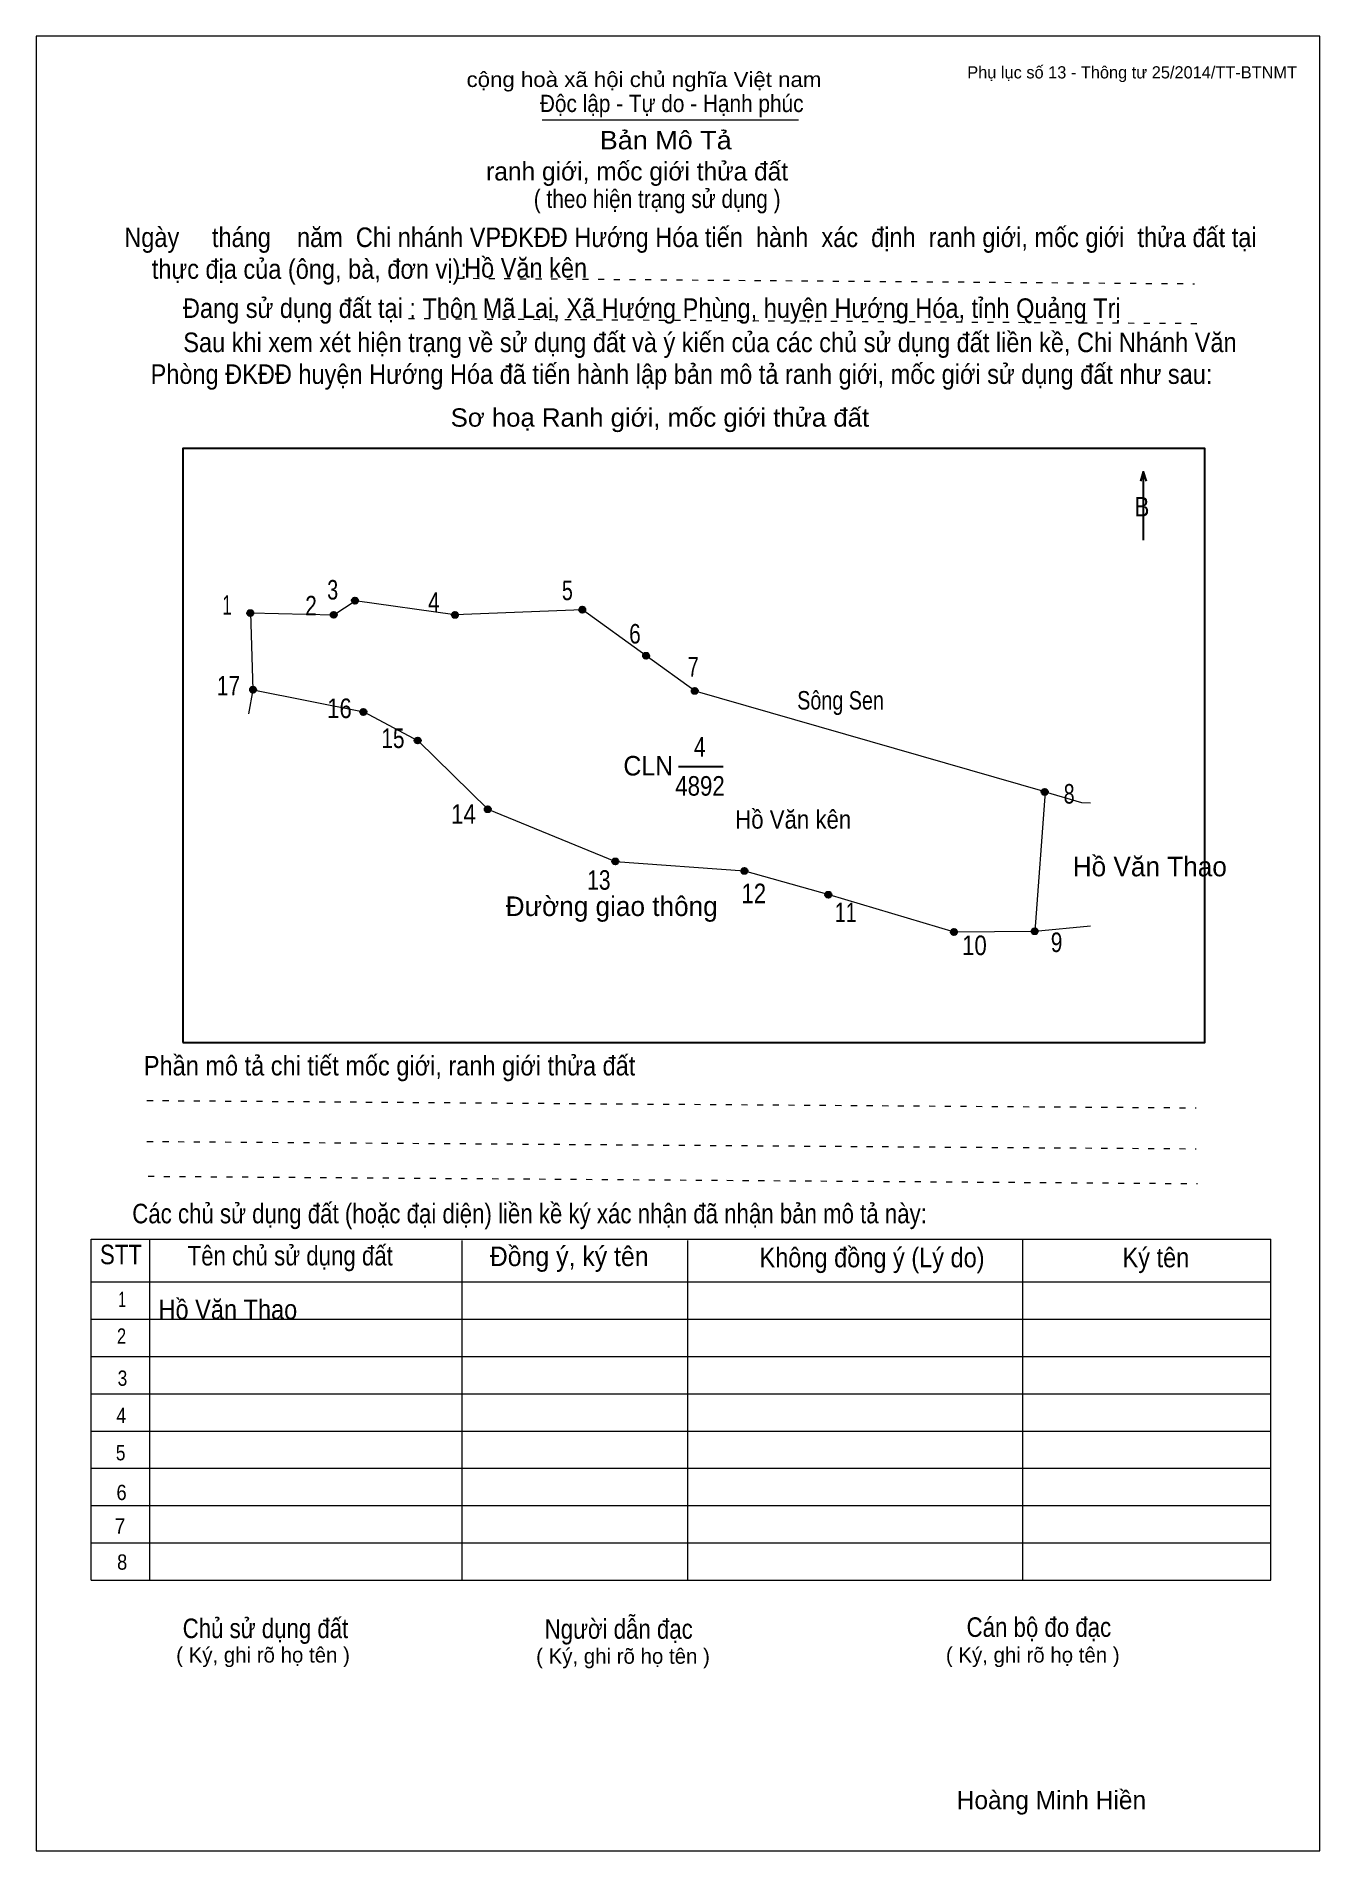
# Model space of a CAD drawing. Header units: centimetres. Extents: x 0 to 21, y 0 to 29.7.
import ezdxf
from ezdxf.enums import TextEntityAlignment as Align

# ---------------------------------------------------------------- set-up
doc = ezdxf.new("R2010")
doc.units = ezdxf.units.CM
doc.header["$LTSCALE"] = 0.13
doc.linetypes.add('DOTTED', pattern=[1.5, 0.3, -1.2])
for name, color, linetype, lineweight in [('1', 7, 'Continuous', 13), ('32', 7, 'Continuous', 25), ('33', 7, 'Continuous', 25), ('6', 7, 'Continuous', 13), ('62', 7, 'Continuous', 13)]:
    doc.layers.add(name, color=color, linetype=linetype, lineweight=lineweight)
for name, color, linetype in [('2', 7, 'Continuous'), ('34', 7, 'Continuous'), ('63', 7, 'Continuous')]:
    doc.layers.add(name, color=color, linetype=linetype)

msp = doc.modelspace()

# ---------------------------------------------------------------- hatches: boundary and pattern name
at = {"layer": '32'}
for points in [[(5.263, 20.4622, 1), (5.163, 20.4622, 1)], [(3.5504, 20.2576, 1), (3.4504, 20.2576, 1)], [(4.9174, 20.2299, 1), (4.8174, 20.2299, 1)], [(6.8992, 20.2282, 1), (6.7992, 20.2282, 1)], [(8.9832, 20.3138, 1), (8.8832, 20.3138, 1)], [(10.0282, 19.5598, 1), (9.9282, 19.5598, 1)], [(3.5982, 19.003, 1), (3.4982, 19.003, 1)], [(10.8249, 18.9853, 1), (10.7249, 18.9853, 1)], [(5.4005, 18.6398, 1), (5.3005, 18.6398, 1)], [(6.2903, 18.1727, 1), (6.1903, 18.1727, 1)], [(16.5504, 17.3307, 1), (16.4504, 17.3307, 1)], [(7.4367, 17.0472, 1), (7.3367, 17.0472, 1)], [(9.525, 16.1926, 1), (9.425, 16.1926, 1)], [(11.6376, 16.0383, 1), (11.5376, 16.0383, 1)], [(13.0105, 15.6475, 1), (12.9105, 15.6475, 1)], [(15.0652, 15.0378, 1), (14.9652, 15.0378, 1)], [(16.3877, 15.0504, 1), (16.2877, 15.0504, 1)]]:
    msp.add_hatch(color=256, dxfattribs=at).paths.add_polyline_path(points)

# ---------------------------------------------------------------- linework, layer by layer
at = {"layer": '1'}
msp.add_lwpolyline([(21, 0), (21, 29.7), (0, 29.7), (0, 0)], close=True, dxfattribs=at)
at = {"layer": '32'}
for centre in [(5.213, 20.4622), (3.5004, 20.2576), (4.8674, 20.2299), (6.8492, 20.2282), (8.9332, 20.3138), (9.9782, 19.5598), (3.5482, 19.003), (10.7749, 18.9853), (5.3505, 18.6398), (6.2403, 18.1727), (16.5004, 17.3307), (7.3867, 17.0472), (9.475, 16.1926), (11.5876, 16.0383), (12.9605, 15.6475), (15.0152, 15.0378), (16.3377, 15.0504)]:
    msp.add_circle(centre, 0.05, dxfattribs=at)
at = {"layer": '33'}
msp.add_line((10.51, 17.75), (11.24, 17.75), dxfattribs=at)
at = {"layer": '6'}
for p, q in [((3.48, 18.61), (3.55, 19)), ((16.51, 17.33), (16.34, 15.05)), ((16.34, 15.05), (17.25, 15.14))]:
    msp.add_line(p, q, dxfattribs=at)
for points in [[(3.55, 19), (3.51, 20.26), (4.87, 20.23), (5.22, 20.46)], [(9.98, 19.56), (8.94, 20.31), (6.85, 20.23), (5.22, 20.46)], [(16.51, 17.33), (10.78, 18.98), (9.98, 19.56)], [(3.55, 19), (5.36, 18.64), (6.25, 18.17), (7.39, 17.05), (9.48, 16.19), (11.59, 16.04), (12.97, 15.65), (15.02, 15.04), (16.34, 15.05)], [(16.51, 17.33), (17.1, 17.16), (17.25, 17.15)]]:
    msp.add_lwpolyline(points, dxfattribs=at)
at = {"layer": '62'}
for p, q in [((8.28, 28.33), (12.47, 28.33)), ((0.9, 10.01), (20.2, 10.01)), ((0.9, 4.43), (0.9, 10.01)), ((1.86, 4.43), (1.86, 10.01)), ((6.97, 4.43), (6.97, 9.99)), ((10.66, 4.43), (10.66, 9.99)), ((16.14, 4.43), (16.14, 10.01)), ((20.2, 4.43), (20.2, 10.01)), ((0.9, 9.31), (20.2, 9.31)), ((0.9, 8.7), (20.2, 8.7)), ((0.9, 8.09), (20.2, 8.09)), ((0.9, 7.48), (20.2, 7.48)), ((0.9, 6.87), (20.2, 6.87)), ((0.9, 6.26), (20.2, 6.26)), ((0.9, 5.65), (20.2, 5.65)), ((0.9, 5.04), (20.2, 5.04)), ((0.9, 4.43), (20.2, 4.43))]:
    msp.add_line(p, q, dxfattribs=at)
at = {"layer": '62', "linetype": 'DOTTED'}
for p, q in [((6.89, 25.74), (18.95, 25.65)), ((6.09, 25.08), (19.04, 25)), ((1.81, 12.28), (18.98, 12.16)), ((1.81, 11.61), (18.98, 11.49)), ((1.83, 11.04), (19, 10.92))]:
    msp.add_line(p, q, dxfattribs=at)
at = {"layer": '62', "lineweight": 25}
for p, q in [((18.11, 22.58), (18.11, 21.45)), ((18.11, 22.57), (18.07, 22.42)), ((18.11, 22.57), (18.16, 22.42))]:
    msp.add_line(p, q, dxfattribs=at)
msp.add_lwpolyline([(2.4, 13.23), (19.12, 13.23), (19.12, 22.95), (2.4, 22.95)], close=True, dxfattribs=at)

# ---------------------------------------------------------------- texts
at = {"layer": '2', "width": 0.9}
msp.add_text('Hồ Văn kên', height=0.3019, dxfattribs=at).set_placement((12.385, 16.73), align=Align.CENTER)
at = {"layer": '32'}
for s, width, p in [('3', 0.75, (4.85, 20.48)), ('5', 0.75, (8.69, 20.47)), ('1', 0.65, (3.12, 20.23)), ('2', 0.8, (4.495, 20.22)), ('4', 0.8, (6.505, 20.28)), ('6', 0.8, (9.795, 19.76)), ('7', 0.75, (10.75, 19.22)), ('17', 0.8, (3.145, 18.91)), ('16', 0.85, (4.96, 18.54)), ('15', 0.8, (5.835, 18.05)), ('8', 0.75, (16.9, 17.14)), ('14', 0.85, (6.99, 16.81)), ('13', 0.8, (9.205, 15.73)), ('12', 0.85, (11.74, 15.51)), ('11', 0.75, (13.245, 15.2)), ('10', 0.85, (15.35, 14.66)), ('9', 0.8, (16.695, 14.71))]:
    msp.add_text(s, height=0.32, dxfattribs=dict(at, width=width)).set_placement(p, align=Align.CENTER)
at = {"layer": '33'}
for s, width, p in [('4', 0.8, (10.855, 17.91)), ('4892', 0.85, (10.86, 17.27))]:
    msp.add_text(s, height=0.32, dxfattribs=dict(at, width=width)).set_placement(p, align=Align.CENTER)
at = {"layer": '33', "width": 0.95}
msp.add_text('CLN', height=0.32, dxfattribs=at).set_placement((10.42, 17.6), align=Align.RIGHT)
at = {"layer": '33'}
for s, p in [('Hồ Văn Thao', (18.22, 15.95)), ('Đường giao thông', (9.415, 15.3))]:
    msp.add_text(s, height=0.32, dxfattribs=at).set_placement(p, align=Align.CENTER)
at = {"layer": '34', "width": 0.9}
for s, p in [('Hồ Văn kên', (7, 25.75)), ('Hồ Văn Thao', (2, 8.7))]:
    msp.add_text(s, height=0.32, dxfattribs=at).set_placement(p)
at = {"layer": '6', "width": 0.8}
msp.add_text('Sông Sen', height=0.3019, dxfattribs=at).set_placement((13.16, 18.68), align=Align.CENTER)
at = {"layer": '62'}
for s, height, width, p in [('cộng hoà xã hội chủ nghĩa Việt nam', 0.2474, 1.1, (7.04, 28.87)), ('Độc lập - Tự do - Hạnh phúc', 0.2828, 0.9, (8.24, 28.46)), ('Bản Mô Tả', 0.3, 1.1, (9.22, 27.85)), ('( theo hiện trạng sử dụng )', 0.3, 0.85, (8.14, 26.89)), ('Ngày     tháng    năm  Chi nhánh VPĐKĐĐ Hướng Hóa tiến  hành  xác  định  ranh giới, mốc giới  thửa đất tại ', 0.32, 0.9, (1.44, 26.25)), ('thực địa của (ông, bà, đơn vị): ', 0.32, 0.9, (1.89, 25.73)), ('Đang sử dụng đất tại : Thôn Mã Lai, Xã Hướng Phùng, huyện Hướng Hóa, tỉnh Quảng Trị', 0.32, 0.9, (2.4, 25.09)), ('     Sau khi xem xét hiện trạng về sử dụng đất và ý kiến của các chủ sử dụng đất liền kề, Chi Nhánh Văn ', 0.32, 0.9, (1.87, 24.53)), ('Phòng ĐKĐĐ huyện Hướng Hóa đã tiến hành lập bản mô tả ranh giới, mốc giới sử dụng đất như sau:', 0.32, 0.9, (1.87, 24.01)), ('Sơ hoạ Ranh giới, mốc giới thửa đất', 0.3, 1.05, (6.78, 23.31)), ('B', 0.32, 0.85, (17.97, 21.84)), ('Phần mô tả chi tiết mốc giới, ranh giới thửa đất ', 0.32, 0.9, (1.76, 12.69)), ('Các chủ sử dụng đất (hoặc đại diện) liền kề ký xác nhận đã nhận bản mô tả này:', 0.32, 0.85, (1.57, 10.27))]:
    msp.add_text(s, height=height, dxfattribs=dict(at, width=width)).set_placement(p)
msp.add_text('ranh giới, mốc giới thửa đất', height=0.3, dxfattribs=at).set_placement((7.36, 27.34))
for s, height, width, p in [('STT', 0.32, 0.85, (1.385, 9.6)), ('Tên chủ sử dụng đất', 0.32, 0.85, (4.155, 9.58)), ('Đồng ý, ký tên', 0.32, 0.95, (8.72, 9.57)), ('Không đồng ý (Lý do)', 0.32, 0.9, (13.675, 9.55)), ('Ký tên', 0.32, 0.9, (18.32, 9.55)), ('1', 0.25, 0.7, (1.405, 8.9)), ('2', 0.25, 0.8, (1.395, 8.3)), ('3', 0.25, 0.85, (1.41, 7.61)), ('4', 0.25, 0.85, (1.39, 7)), ('5', 0.25, 0.85, (1.38, 6.39)), ('6', 0.25, 0.9, (1.395, 5.74)), ('7', 0.25, 0.95, (1.37, 5.19)), ('8', 0.25, 0.9, (1.405, 4.6)), ('Người dẫn đạc', 0.32, 0.85, (9.53, 3.47)), ('Chủ sử dụng đất', 0.32, 0.85, (3.75, 3.48)), ('Cán bộ đo đạc', 0.32, 0.85, (16.405, 3.5))]:
    msp.add_text(s, height=height, dxfattribs=dict(at, width=width)).set_placement(p, align=Align.CENTER)
for p in [(3.71, 3.08), (9.6, 3.06), (16.305, 3.08)]:
    msp.add_text('( Ký, ghi rõ họ tên )', height=0.25, dxfattribs=at).set_placement(p, align=Align.CENTER)
at = {"layer": '63'}
msp.add_text('Phụ lục số 13 - Thông tư 25/2014/TT-BTNMT', height=0.2, dxfattribs=at).set_placement((20.63, 29.01), align=Align.RIGHT)
msp.add_text('Hoàng Minh Hiền', height=0.3, dxfattribs=at).set_placement((16.61, 0.68), align=Align.CENTER)

doc.saveas('drawing.dxf')
